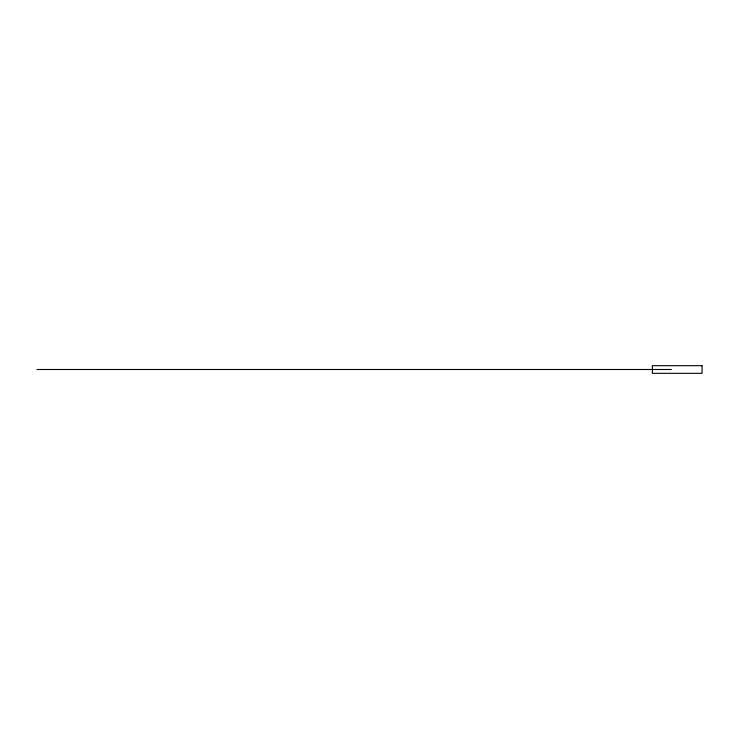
<?xml version="1.0" encoding="UTF-8"?>
<svg xmlns="http://www.w3.org/2000/svg" width="739" height="739" viewBox="0 0 739 739"><rect width="100%" height="100%" fill="white"/><g stroke="black" fill="none" stroke-linecap="round" stroke-linejoin="round"><path stroke-width="1.11" d="M36.968 369.5L671.4 369.5M702.05 365.676L652.361 365.676L652.361 373.324L702.05 373.324L702.05 365.676"/></g></svg>
